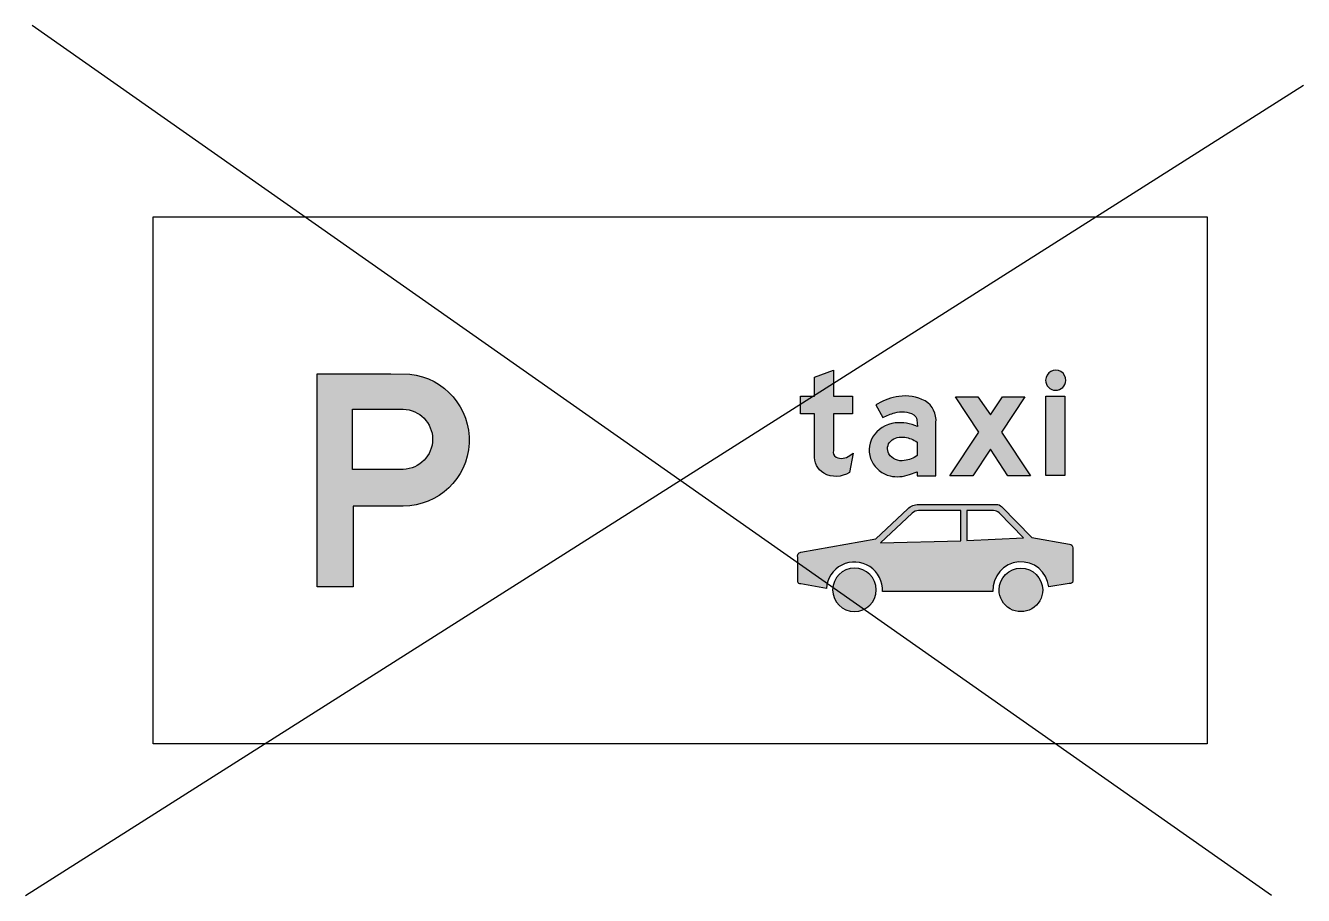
# Model space of a CAD drawing. Extents: x -4.35 to 4.14, y -2.76 to 3.02.
import ezdxf

# ---------------------------------------------------------------- set-up
doc = ezdxf.new("R2010")
doc.units = 0

msp = doc.modelspace()

# ---------------------------------------------------------------- hatches: boundary and pattern name
h = msp.add_hatch(color=256)
h.dxf.hatch_style = 1
edge = h.paths.add_edge_path(flags=16)
edge.add_line((-2.176776033853002, 0.4728260631642716), (-1.839734053229819, 0.4728260631642609))
edge.add_arc((-1.84458034620271, 0.2728260631642609), 0.2000587077724414, -88.61191096791072, 88.61191096790662, ccw=False)
edge.add_line((-1.839734053229833, 0.07282606316426055), (-2.176776033853002, 0.0728260631642712))
edge.add_line((-2.176776033853002, 0.0728260631642712), (-2.176776033853002, 0.4673531891756948))
edge.add_line((-2.176776033853002, 0.4673531891756948), (-2.176776033853002, 0.4728260631642716))
edge = h.paths.add_edge_path()
edge.add_line((-1.839548478558839, -0.1706378861992199), (-2.171279431071426, -0.1706378861992199))
edge.add_line((-2.171279431071426, -0.1706378861992199), (-2.171279431071426, -0.7066179575852995))
edge.add_line((-2.171279431071426, -0.7066179575852995), (-2.41219786077545, -0.7066179575852995))
edge.add_line((-2.41219786077545, -0.7066179575852995), (-2.41219786077545, 0.706617957585296))
edge.add_line((-2.41219786077545, 0.706617957585296), (-1.921685248916276, 0.706617957585296))
edge.add_line((-1.921685248916276, 0.706617957585296), (-1.796488293137145, 0.7045405777476574))
edge.add_arc((-1.840105902554748, 0.2680380870550867), 0.4386763274125062, -89.92719449634279, 84.29364879020079, ccw=False)
h = msp.add_hatch(color=256)
h.dxf.hatch_style = 1
edge = h.paths.add_edge_path()
edge.add_line((1.144076536588571, 0.4409238854743389), (1.017245869435015, 0.4409238854743389))
edge.add_line((1.017245869435015, 0.4409238854743389), (1.017245869435015, 0.1977926605433957))
edge.add_arc((1.057214923701636, 0.1884521359171646), 0.04104595837912967, 166.8463863799274, 237.833732106245)
edge.add_arc((1.071714841380831, 0.2359836802593195), 0.08994999234751452, 246.1631067490024, 307.3627303072772)
edge.add_line((1.126301800310671, 0.1644905684365021), (1.14976953227125, 0.18053697527826))
edge.add_line((1.14976953227125, 0.18053697527826), (1.124231118078853, 0.05284490431625599))
edge.add_arc((1.034277020971904, 0.1937126415614573), 0.1671390408698984, 241.331220036974, 302.5611341313863, ccw=False)
edge.add_arc((1.023825061938663, 0.1594403403426981), 0.1322540211697003, 175.5662064987605, 238.1794976043357, ccw=False)
edge.add_line((0.89196683350049, 0.1696645131064063), (0.89196683350049, 0.4409238854743389))
edge.add_line((0.89196683350049, 0.4409238854743389), (0.7991340076837048, 0.4409238854743389))
edge.add_line((0.7991340076837048, 0.4409238854743389), (0.7991340076837048, 0.5582625452772643))
edge.add_line((0.7991340076837048, 0.5582625452772643), (0.89196683350049, 0.5582625452772643))
edge.add_line((0.89196683350049, 0.5582625452772643), (0.89196683350049, 0.6857834398414369))
edge.add_line((0.89196683350049, 0.6857834398414369), (1.017245869435015, 0.7325477273647714))
edge.add_line((1.017245869435015, 0.7325477273647714), (1.017245869435015, 0.5582625452772643))
edge.add_line((1.017245869435015, 0.5582625452772643), (1.144076536588571, 0.5582625452772643))
edge.add_line((1.144076536588571, 0.5582625452772643), (1.144076536588571, 0.4409238854743389))
h = msp.add_hatch(color=256)
h.dxf.hatch_style = 1
edge = h.paths.add_edge_path()
edge.add_arc((2.494347012457272, 0.6651745494943171), 0.06696736994990583, 179.7152883381827, 358.2907835221706)
edge.add_arc((2.494346592227918, 0.6651504012435249), 0.06696707407623106, 358.3114458471064, 539.694626013247)
h = msp.add_hatch(color=256)
h.dxf.hatch_style = 1
edge = h.paths.add_edge_path(flags=16)
edge.add_arc((1.470693136823751, 0.2322515462421899), 0.1024811426779946, 213.6627766624927, 280.1035615637687, ccw=False)
edge.add_arc((1.450478561213784, 0.2092768723654971), 0.0733498370232751, 135.6896456782585, 207.4663904667389, ccw=False)
edge.add_arc((1.470881714718673, 0.1772565719509403), 0.1106566563836797, 79.4805483100493, 131.2010094546194, ccw=False)
edge.add_arc((1.466920346776862, 0.1024601084054314), 0.1851766646044055, 54.573543170590085, 82.50203657245868, ccw=False)
edge.add_line((1.574259389793582, 0.2533532061874944), (1.574601742589266, 0.1643138702193898))
edge.add_arc((1.463920319144718, 0.3244116087895702), 0.1946321232248087, 277.3059408464287, 304.65752345989654, ccw=False)
edge = h.paths.add_edge_path()
edge.add_arc((1.503768405187483, 0.139060608203222), 0.3191755422827708, 104.17617293712439, 119.5954110962154, ccw=False)
edge.add_arc((1.473520091455112, 0.2884769113052088), 0.1670594980307855, 62.08090531134599, 106.66878477191281, ccw=False)
edge.add_arc((1.503740755362127, 0.383538866409038), 0.07117531613692278, 15.402020527049899, 47.59240173665711, ccw=False)
edge.add_line((1.572359883959621, 0.402442326878262), (1.575639844614813, 0.3568873177783036))
edge.add_arc((1.457985811815895, 0.1002272442186125), 0.2823417517717046, 65.37308404945954, 96.11508958596148)
edge.add_arc((1.447264874113825, 0.184815154117443), 0.1970999947971405, 95.63569237817256, 149.0934654959193)
edge.add_arc((1.424449877676744, 0.2005271001729595), 0.1694634767360942, 149.6893031746107, 205.9329014573283)
edge.add_arc((1.438559701541738, 0.2101665494541247), 0.1863847895308046, 206.7009283749666, 256.2571349867308)
edge.add_arc((1.441799166697755, 0.253103451454494), 0.2289707332413403, 258.0224442993226, 290.7267861197341)
edge.add_line((1.522834686793843, 0.03895200699559354), (1.573569162382995, 0.05732862157555019))
edge.add_line((1.573569162382995, 0.05732862157555019), (1.574259389793582, 0.02937717235567305))
edge.add_line((1.574259389793582, 0.02937717235567305), (1.698500323702589, 0.03006739976627237))
edge.add_line((1.698500323702589, 0.03006739976627237), (1.698500323702589, 0.3832926575984299))
edge.add_arc((1.548468963179385, 0.3982530482483563), 0.1507754039253156, 354.305569821097, 418.977166799393)
edge.add_arc((1.496860855570785, 0.2939682057571601), 0.2669111504131155, 61.0212069345635, 99.71296854515377)
edge.add_arc((1.511502667137475, 0.1605779859280382), 0.4009407959061501, 98.55927913783238, 119.8303400469117)
edge.add_line((1.312061322872083, 0.5083949953158342), (1.299891233168296, 0.5013215448119563))
edge.add_line((1.299891233168296, 0.5013215448119563), (1.346136469678868, 0.4165947497053235))
h = msp.add_hatch(color=256)
h.dxf.hatch_style = 1
h.paths.add_polyline_path([(1.977352197587166, 0.5546402318264025), (2.060179486859809, 0.4355732425873224), (2.140936093900649, 0.5546402318264025), (2.288992634385167, 0.5546402318264025), (2.133514768781822, 0.32065313963116), (2.32574586354508, 0.02989622336845166), (2.176137691841518, 0.02989622336845166), (2.060179486859809, 0.2060753894706639), (1.942669650659056, 0.02989622336845166), (1.790471745710917, 0.02989622336845166), (1.984083295295392, 0.32065313963116), (1.828953304307007, 0.5546402318264025)])
h = msp.add_hatch(color=256)
h.dxf.hatch_style = 1
h.paths.add_polyline_path([(2.554382312853292, 0.5582625452772643), (2.554382312853292, 0.03179020738314797), (2.429279975135884, 0.03179020738314797), (2.429279975135884, 0.5582625452772643)])
h = msp.add_hatch(color=256)
h.dxf.hatch_style = 1
edge = h.paths.add_edge_path()
edge.add_line((0.8012964910947034, -0.4764629821525528), (1.298779277743066, -0.3888041010056504))
edge.add_line((1.298779277743066, -0.3888041010056504), (1.51205954762014, -0.1882957991341936))
edge.add_arc((1.581762840139671, -0.2599452067700331), 0.09996092537902021, 89.1050508112138, 134.2112132417571, ccw=False)
edge.add_line((1.583324147310393, -0.1599964752996001), (2.099785426840725, -0.1599964752996073))
edge.add_arc((2.100513719180095, -0.2074259161196759), 0.04743503205686674, 43.6857328446514, 90.87972359418728, ccw=False)
edge.add_line((2.134815848383951, -0.1746624273201309), (2.335152973857689, -0.3793120936550203))
edge.add_line((2.335152973857689, -0.3793120936550203), (2.586743625932399, -0.4236633461508639))
edge.add_arc((2.585029984825896, -0.4457651635167011), 0.02216815050279848, -5.321951989363811, 85.56650195796527, ccw=False)
edge.add_line((2.607102573635743, -0.4478213055220497), (2.607102573636041, -0.669643829832804))
edge.add_arc((2.590577619628922, -0.6689552112460627), 0.01653929564689519, 245.8312790274077, 357.61378309948765, ccw=False)
edge.add_line((2.583806018073219, -0.6840447345276708), (2.448179092798782, -0.7080370393204056))
edge.add_arc((2.263094192936466, -0.7272116958700771), 0.1860754890114262, 5.914699491860106, 183.4493199950672)
edge.add_line((2.07735579690582, -0.7384070453869391), (1.343125008419747, -0.7384070453869525))
edge.add_arc((1.157371050244553, -0.728088504299095), 0.1860403323689075, 356.8205152820909, 536.851802806305)
edge.add_line((0.971611485115929, -0.7178713994666115), (0.8012964910941776, -0.6878492680149328))
edge.add_arc((0.7995132036519188, -0.6689112988143736), 0.01902174522863367, 192.4329345777277, 275.3793754424903, ccw=False)
edge.add_line((0.7809375433908343, -0.6730066177772649), (0.7809375433907775, -0.5101129488743794))
edge.add_arc((0.8062753591535753, -0.5024590857345372), 0.0264685951382562, 100.84219928418332, 196.8081348190981, ccw=False)
edge = h.paths.add_edge_path(flags=16)
edge.add_arc((1.582467816567253, -0.2620875075434965), 0.06086011061360837, 89.19379449027514, 133.7804834505081)
edge.add_line((1.54035887145487, -0.2181467541882913), (1.331391142439074, -0.4146903898130034))
edge.add_line((1.331391142439074, -0.4146903898130034), (1.863385299618201, -0.4017472454093269))
edge.add_line((1.863385299618201, -0.4017472454093269), (1.863385299618201, -0.2012334217187988))
edge.add_line((1.863385299618201, -0.2012334217187988), (1.58332414730981, -0.2012334217187961))
edge = h.paths.add_edge_path(flags=16)
edge.add_arc((2.082090858463254, -0.2512334217187992), 0.05000000000000047, 44.38469013014635, 90.00000000000914)
edge.add_line((2.082090858463246, -0.2012334217187988), (1.904798944254836, -0.2012334217187988))
edge.add_line((1.904798944254836, -0.2012334217187988), (1.904798944254836, -0.3998477395753479))
edge.add_line((1.904798944254836, -0.3998477395753479), (2.280453832021621, -0.3824208779123754))
edge.add_line((2.280453832021621, -0.3824208779123754), (2.117823838938847, -0.2162598015697359))
h = msp.add_hatch(color=256)
h.dxf.hatch_style = 1
edge = h.paths.add_edge_path()
edge.add_arc((1.157368246767774, -0.7272779231415707), 0.1448622725777722, 0.06883686538483286, 179.9311631346145)
edge.add_arc((1.157368246767774, -0.7271011204012188), 0.1448621680545357, 180.0010919929759, 359.9989080070192)
h = msp.add_hatch(color=256)
h.dxf.hatch_style = 1
edge = h.paths.add_edge_path()
edge.add_arc((2.263026970359093, -0.727192233685769), 0.1447766067885806, 0.03496572145269283, 179.9650342785512, ccw=False)
edge.add_arc((2.263026970358922, -0.7271867086001401), 0.1447766035224005, -180.03277915248145, 0.03277915248071395, ccw=False)

# ---------------------------------------------------------------- linework, layer by layer
at = {"flags": 128}
for points in [[(3.928479263149271, -2.756276364037765), (-4.304245389196396, 3.019919168861799)], [(-4.348206301198971, -2.756276364037765), (4.139673372847334, 2.624089815901646)], [(-3.5, 1.749999999999998), (3.5, 1.749999999999998), (3.5, -1.750000000000002), (-3.5, -1.750000000000002), (-3.5, 1.749999999999998)]]:
    msp.add_lwpolyline(points, dxfattribs=at)
for points in [[(-1.839548478558839, -0.1706378861992199), (-2.171279431071426, -0.1706378861992199), (-2.171279431071426, -0.7066179575852995), (-2.41219786077545, -0.7066179575852995), (-2.41219786077545, 0.706617957585296), (-1.921685248916276, 0.706617957585296), (-1.796488293137145, 0.7045405777476574, -0.9507976179882099)], [(1.144076536588571, 0.4409238854743389), (1.017245869435015, 0.4409238854743389), (1.017245869435015, 0.1977926605433957, 0.3200416524844588), (1.035362958508586, 0.1537064553732037, 0.2735672776186482), (1.126301800310671, 0.1644905684365021), (1.14976953227125, 0.18053697527826), (1.124231118078853, 0.05284490431625599, -0.2737093414361194), (0.9540928222742622, 0.04706355952503039, -0.2802084856764424), (0.89196683350049, 0.1696645131064063), (0.89196683350049, 0.4409238854743389), (0.7991340076837048, 0.4409238854743389), (0.7991340076837048, 0.5582625452772643), (0.89196683350049, 0.5582625452772643), (0.89196683350049, 0.6857834398414369), (1.017245869435015, 0.7325477273647714), (1.017245869435015, 0.5582625452772643), (1.144076536588571, 0.5582625452772643)], [(2.427380469301909, 0.6655073194274941, 0.9876454817084472), (2.56128458695936, 0.6631771116892846, 1.012143963470962)], [(1.346136469678868, 0.4165947497053235, -0.0673808151647745), (1.425600971007043, 0.4485163869909954, -0.1970436702809641), (1.551741410749997, 0.4360922936000957, -0.1413880361954775), (1.572359883959621, 0.402442326878262), (1.575639844614813, 0.3568873177783036, 0.1349476390257867), (1.427909091468109, 0.3809624498602204, 0.2375778978829077), (1.27815183064385, 0.2860534199923332, 0.2504572750326456), (1.272050220334123, 0.1264176244675124, 0.2196639460339088), (1.394281212023401, 0.02911764684928464, 0.1436761721515806), (1.522834686793843, 0.03895200699559354), (1.573569162382995, 0.05732862157555019), (1.574259389793582, 0.02937717235567305), (1.698500323702589, 0.03006739976627237), (1.698500323702589, 0.3832926575984299, 0.2899194021191497), (1.626175534709702, 0.5274618373063991, 0.170447091365974), (1.451829612610055, 0.5570532668538792, 0.09307993423268582), (1.312061322872083, 0.5083949953158342), (1.299891233168296, 0.5013215448119563)], [(-2.176776033853002, 0.4728260631642716), (-1.839734053229819, 0.4728260631642609, -0.9760620739977854), (-1.839734053229833, 0.07282606316426055), (-2.176776033853002, 0.0728260631642712), (-2.176776033853002, 0.4673531891756948)], [(1.48867119087852, 0.1313596527274417, -0.2983067309019663), (1.385396604794082, 0.1754458578976319, -0.3238430599070986), (1.397991874582829, 0.260515005799931, -0.2295838226690259), (1.491084225905993, 0.2860534199923332, -0.1224678628081324), (1.574259389793582, 0.2533532061874944), (1.574601742589266, 0.1643138702193898, -0.1199136420081313)], [(0.8012964910947034, -0.4764629821525528), (1.298779277743066, -0.3888041010056504), (1.51205954762014, -0.1882957991341936, -0.199393960638827), (1.583324147310393, -0.1599964752996001), (2.099785426840725, -0.1599964752996073, -0.2088835198399456), (2.134815848383951, -0.1746624273201309), (2.335152973857689, -0.3793120936550203), (2.586743625932399, -0.4236633461508639, -0.4187626228595245), (2.607102573635743, -0.4478213055220497), (2.607102573636041, -0.669643829832804, -0.5304927423424471), (2.583806018073219, -0.6840447345276708), (2.448179092798782, -0.7080370393204056, 0.978713666510501), (2.07735579690582, -0.7384070453869391), (1.343125008419747, -0.7384070453869525, 1.000273072437051), (0.971611485115929, -0.7178713994666115), (0.8012964910941776, -0.6878492680149328, -0.3785988919492082), (0.7809375433908343, -0.6730066177772649), (0.7809375433907775, -0.5101129488743794, -0.445050599263574)], [(1.58332414730981, -0.2012334217187961, 0.1970382740646455), (1.54035887145487, -0.2181467541882913), (1.331391142439074, -0.4146903898130034), (1.331391142439074, -0.4146903898130034), (1.863385299618201, -0.4017472454093269), (1.863385299618201, -0.2012334217187988)], [(2.117823838938847, -0.2162598015697359, 0.2017048881706746), (2.082090858463246, -0.2012334217187988), (1.904798944254836, -0.2012334217187988), (1.904798944254836, -0.3998477395753479), (2.280453832021621, -0.3824208779123754)], [(1.302230414796, -0.727103881310871, 0.9987992911916083), (1.012506078739548, -0.7271038813108692), (1.012506078739548, -0.7271038813108586, 0.9999809413087369)], [(2.118250390529781, -0.7271038813108808, -0.9993899191725027), (2.407803550188405, -0.727103881310871, -1.00057226785082), (2.11825039052944, -0.7271038813108692)]]:
    msp.add_lwpolyline(points, format="xyb", close=True, dxfattribs=at)
for points in [[(1.977352197587166, 0.5546402318264025), (2.060179486859809, 0.4355732425873224), (2.140936093900649, 0.5546402318264025), (2.288992634385167, 0.5546402318264025), (2.133514768781822, 0.32065313963116), (2.32574586354508, 0.02989622336845166), (2.176137691841518, 0.02989622336845166), (2.060179486859809, 0.2060753894706639), (1.942669650659056, 0.02989622336845166), (1.790471745710917, 0.02989622336845166), (1.984083295295392, 0.32065313963116), (1.828953304307007, 0.5546402318264025)], [(2.554382312853292, 0.5582625452772643), (2.554382312853292, 0.03179020738314797), (2.429279975135884, 0.03179020738314797), (2.429279975135884, 0.5582625452772643)]]:
    msp.add_lwpolyline(points, close=True, dxfattribs=at)

doc.saveas('drawing.dxf')
